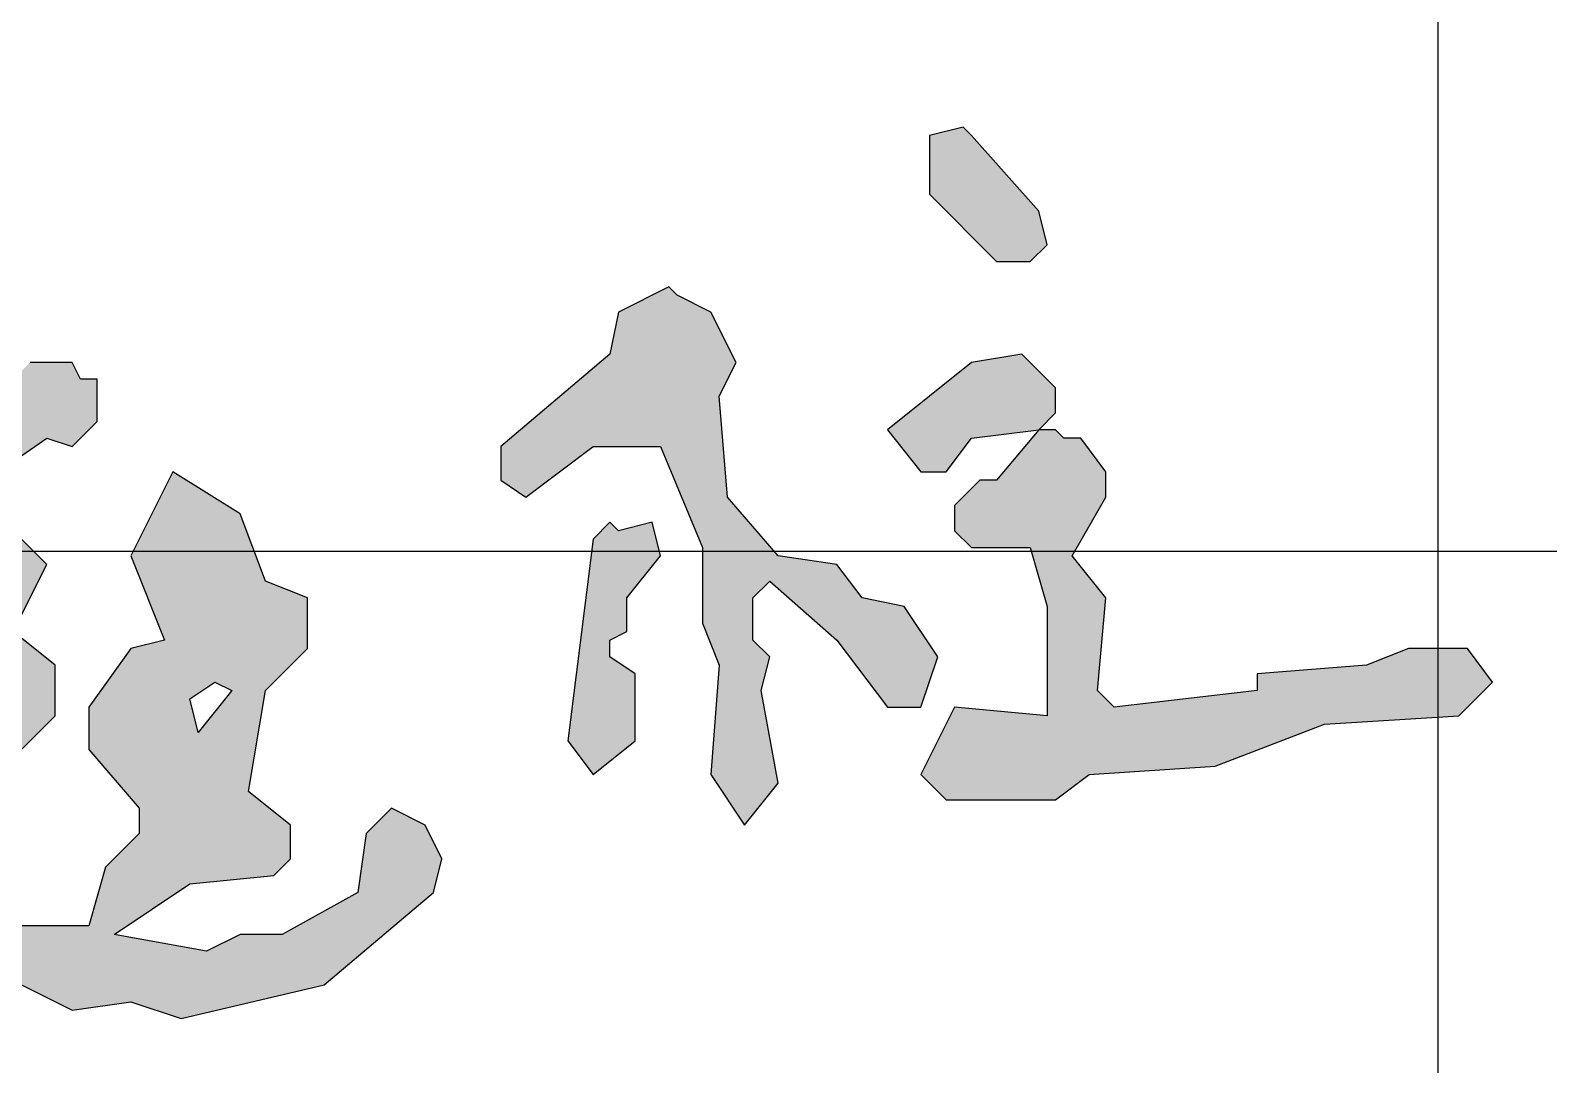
# Model space of a CAD drawing. Extents: x -165130 to 255370, y -346822 to 187778.
# Drawn here: x -98602 to -97446, y -345412 to -344625 of the extents above; entities that cross this region are included whole.
import ezdxf

# ---------------------------------------------------------------- set-up
doc = ezdxf.new("R2010")
doc.units = 0
doc.header["$MEASUREMENT"] = 0
doc.layers.get('0').update_dxf_attribs({"linetype": 'CONTINUOUS'})
doc.layers.add('PUB_TEXT', color=7, linetype='CONTINUOUS')
doc.layers.add('层0', color=253, linetype='CONTINUOUS')

# ---------------------------------------------------------------- blocks, each defined once
blk = doc.blocks.new('孙寇柱')
at = {"linetype": 'Continuous'}
for points in [[(159915.7, -23036.8), (159909.3, -23030.4), (159883.7, -23036.8), (159883.7, -23081.6), (159934.9, -23132.8), (159960.5, -23132.8), (159973.3, -23120), (159966.9, -23094.4)], [(159691.7, -23158.4), (159685.3, -23152), (159646.9, -23171.2), (159640.5, -23203.2), (159557.3, -23273.6), (159557.3, -23299.2), (159576.5, -23312), (159627.7, -23273.6), (159678.9, -23273.6), (159710.9, -23350.4), (159710.9, -23408), (159723.7, -23440), (159717.3, -23523.2), (159742.9, -23561.6), (159768.5, -23529.6), (159755.7, -23459.2), (159762.1, -23433.6), (159749.3, -23420.8), (159749.3, -23388.8), (159762.1, -23376), (159813.3, -23420.8), (159851.7, -23472), (159877.3, -23472), (159890.1, -23433.6), (159864.5, -23395.2), (159832.5, -23388.8), (159813.3, -23363.2), (159768.5, -23356.8), (159730.1, -23312), (159723.7, -23235.2), (159736.5, -23209.6), (159717.3, -23171.2)], [(159960.5, -23209.6), (159954.1, -23203.2), (159915.7, -23209.6), (159851.7, -23260.8), (159877.3, -23292.8), (159896.5, -23292.8), (159915.7, -23267.2), (159966.9, -23260.8), (159979.7, -23248), (159979.7, -23228.8)], [(159986.1, -23267.2), (159979.7, -23260.8), (159966.9, -23260.8), (159934.9, -23299.2), (159922.1, -23299.2), (159902.9, -23318.4), (159902.9, -23337.6), (159915.7, -23350.4), (159960.5, -23350.4), (159973.3, -23395.2), (159973.3, -23478.4), (159902.9, -23472), (159877.3, -23523.2), (159896.5, -23542.4), (159979.7, -23542.4), (160005.3, -23523.2), (160101.3, -23516.8), (160184.5, -23484.8), (160286.9, -23478.4), (160312.5, -23452.8), (160293.3, -23427.2), (160248.5, -23427.2), (160216.5, -23440), (160133.3, -23446.4), (160133.3, -23459.2), (160024.5, -23472), (160011.7, -23459.2), (160018.1, -23388.8), (159992.5, -23356.8), (160018.1, -23312), (160018.1, -23292.8), (159998.9, -23267.2)]]:
    blk.add_hatch(color=256, dxfattribs=at).paths.add_polyline_path(points)
h = blk.add_hatch(color=256, dxfattribs=at)
h.paths.add_polyline_path([(159339.7, -23452.8), (159352.5, -23459.2), (159326.9, -23491.2), (159320.5, -23465.6)], flags=16)
h.paths.add_polyline_path([(159090.1, -23209.6), (159083.7, -23203.2), (159064.5, -23209.6), (159051.7, -23254.4), (159032.5, -23273.6), (159032.5, -23369.6), (159058.1, -23408), (159090.1, -23420.8), (159090.1, -23452.8), (159064.5, -23472), (159064.5, -23504), (159077.3, -23516.8), (159128.5, -23504), (159115.7, -23548.8), (159090.1, -23568), (159083.7, -23619.2), (159102.9, -23651.2), (159122.1, -23651.2), (159160.5, -23683.2), (159192.5, -23683.2), (159230.9, -23702.4), (159275.7, -23696), (159314.1, -23708.8), (159422.9, -23683.2), (159506.1, -23612.8), (159512.5, -23587.2), (159499.7, -23561.6), (159474.1, -23548.8), (159454.9, -23568), (159448.5, -23612.8), (159390.9, -23644.8), (159358.9, -23644.8), (159333.3, -23657.6), (159262.9, -23644.8), (159320.5, -23606.4), (159384.5, -23600), (159397.3, -23587.2), (159397.3, -23561.6), (159365.3, -23536), (159378.1, -23459.2), (159410.1, -23427.2), (159410.1, -23388.8), (159378.1, -23376), (159358.9, -23324.8), (159307.7, -23292.8), (159275.7, -23356.8), (159301.3, -23420.8), (159275.7, -23427.2), (159243.7, -23472), (159243.7, -23504), (159282.1, -23548.8), (159282.1, -23568), (159256.5, -23593.6), (159243.7, -23638.4), (159192.5, -23638.4), (159154.1, -23625.6), (159147.7, -23580.8), (159179.7, -23542.4), (159192.5, -23504), (159218.1, -23478.4), (159218.1, -23440), (159186.1, -23414.4), (159211.7, -23363.2), (159186.1, -23337.6), (159122.1, -23382.4), (159109.3, -23382.4), (159102.9, -23369.6), (159128.5, -23344), (159128.5, -23324.8), (159211.7, -23267.2), (159230.9, -23273.6), (159250.1, -23254.4), (159250.1, -23222.4), (159237.3, -23222.4), (159230.9, -23209.6), (159198.9, -23209.6), (159096.5, -23312), (159070.9, -23299.2), (159102.9, -23222.4)])
blk.add_hatch(color=256, dxfattribs=at).paths.add_polyline_path([(159646.9, -23337.6), (159640.5, -23331.2), (159627.7, -23344), (159608.5, -23497.6), (159627.7, -23523.2), (159659.7, -23497.6), (159659.7, -23446.4), (159640.5, -23433.6), (159640.5, -23420.8), (159653.3, -23414.4), (159653.3, -23388.8), (159678.9, -23356.8), (159672.5, -23331.2)], flags=17)
at = {"linetype": 'Continuous', "elevation": 80839020.8}
for points in [[(159915.7, -23036.8), (159909.3, -23030.4), (159883.7, -23036.8), (159883.7, -23081.6), (159934.9, -23132.8), (159960.5, -23132.8), (159973.3, -23120), (159966.9, -23094.4), (159915.7, -23036.8)], [(159691.7, -23158.4), (159685.3, -23152), (159646.9, -23171.2), (159640.5, -23203.2), (159557.3, -23273.6), (159557.3, -23299.2), (159576.5, -23312), (159627.7, -23273.6), (159678.9, -23273.6), (159710.9, -23350.4), (159710.9, -23408), (159723.7, -23440), (159717.3, -23523.2), (159742.9, -23561.6), (159768.5, -23529.6), (159755.7, -23459.2), (159762.1, -23433.6), (159749.3, -23420.8), (159749.3, -23388.8), (159762.1, -23376), (159813.3, -23420.8), (159851.7, -23472), (159877.3, -23472), (159890.1, -23433.6), (159864.5, -23395.2), (159832.5, -23388.8), (159813.3, -23363.2), (159768.5, -23356.8), (159730.1, -23312), (159723.7, -23235.2), (159736.5, -23209.6), (159717.3, -23171.2), (159691.7, -23158.4)], [(159192.5, -23683.2), (159230.9, -23702.4), (159275.7, -23696), (159314.1, -23708.8), (159422.9, -23683.2), (159506.1, -23612.8), (159512.5, -23587.2), (159499.7, -23561.6), (159474.1, -23548.8), (159454.9, -23568), (159448.5, -23612.8), (159390.9, -23644.8), (159358.9, -23644.8), (159333.3, -23657.6), (159262.9, -23644.8), (159320.5, -23606.4), (159384.5, -23600), (159397.3, -23587.2), (159397.3, -23561.6), (159365.3, -23536), (159378.1, -23459.2), (159410.1, -23427.2), (159410.1, -23388.8), (159378.1, -23376), (159358.9, -23324.8), (159307.7, -23292.8), (159275.7, -23356.8), (159301.3, -23420.8), (159275.7, -23427.2), (159243.7, -23472), (159243.7, -23504), (159282.1, -23548.8), (159282.1, -23568), (159256.5, -23593.6), (159243.7, -23638.4), (159192.5, -23638.4)], [(159192.5, -23504), (159218.1, -23478.4), (159218.1, -23440), (159186.1, -23414.4), (159211.7, -23363.2), (159186.1, -23337.6)], [(159128.5, -23324.8), (159211.7, -23267.2), (159230.9, -23273.6), (159250.1, -23254.4), (159250.1, -23222.4), (159237.3, -23222.4), (159230.9, -23209.6), (159198.9, -23209.6)], [(159960.5, -23209.6), (159954.1, -23203.2), (159915.7, -23209.6), (159851.7, -23260.8), (159877.3, -23292.8), (159896.5, -23292.8), (159915.7, -23267.2), (159966.9, -23260.8), (159979.7, -23248), (159979.7, -23228.8), (159960.5, -23209.6)], [(159986.1, -23267.2), (159979.7, -23260.8), (159966.9, -23260.8), (159934.9, -23299.2), (159922.1, -23299.2), (159902.9, -23318.4), (159902.9, -23337.6), (159915.7, -23350.4), (159960.5, -23350.4), (159973.3, -23395.2), (159973.3, -23478.4), (159902.9, -23472), (159877.3, -23523.2), (159896.5, -23542.4), (159979.7, -23542.4), (160005.3, -23523.2), (160101.3, -23516.8), (160184.5, -23484.8), (160286.9, -23478.4), (160312.5, -23452.8), (160293.3, -23427.2), (160248.5, -23427.2), (160216.5, -23440), (160133.3, -23446.4), (160133.3, -23459.2), (160024.5, -23472), (160011.7, -23459.2), (160018.1, -23388.8), (159992.5, -23356.8), (160018.1, -23312), (160018.1, -23292.8), (159998.9, -23267.2), (159986.1, -23267.2)], [(159646.9, -23337.6), (159640.5, -23331.2), (159627.7, -23344), (159608.5, -23497.6), (159627.7, -23523.2), (159659.7, -23497.6), (159659.7, -23446.4), (159640.5, -23433.6), (159640.5, -23420.8), (159653.3, -23414.4), (159653.3, -23388.8), (159678.9, -23356.8), (159672.5, -23331.2), (159646.9, -23337.6)], [(159339.7, -23452.8), (159352.5, -23459.2), (159326.9, -23491.2), (159320.5, -23465.6), (159339.7, -23452.8)]]:
    blk.add_lwpolyline(points, dxfattribs=at)
blk = doc.blocks.new('qar5gesfd')
blk.add_line((-13468.1, 155624.2), (-23968.1, 155624.2))
at = {"layer": 'PUB_TEXT'}
blk.add_line((-18468.1, 154824.2), (-18468.1, 157224.2), dxfattribs=at)
blk.add_blockref('孙寇柱', (-178739.3, 178977.5))

msp = doc.modelspace()

# ---------------------------------------------------------------- block references
at = {"layer": '层0'}
msp.add_blockref('qar5gesfd', (-79061.762, -500645.973, -625.1), dxfattribs=at)

doc.saveas('drawing.dxf')
